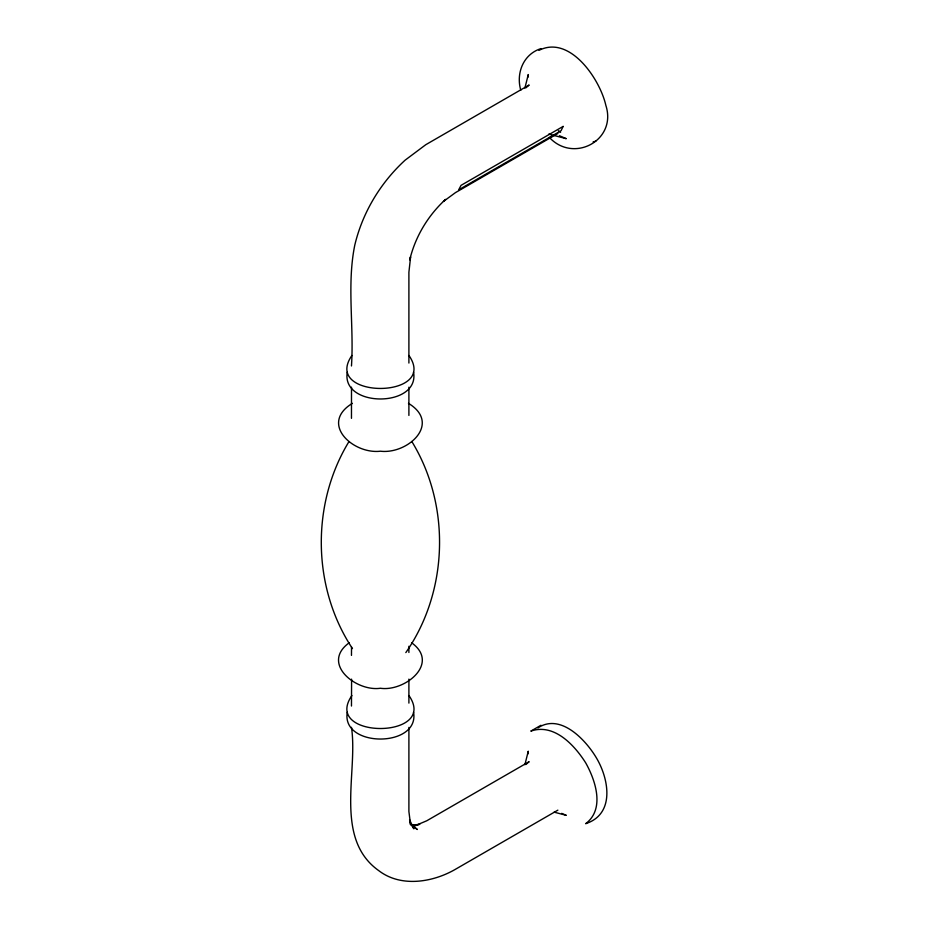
<?xml version="1.0" encoding="UTF-8"?>
<svg xmlns="http://www.w3.org/2000/svg" width="928" height="928" viewBox="0 0 928 928"><rect width="100%" height="100%" fill="white"/><g stroke="black" fill="none" stroke-linecap="round" stroke-linejoin="round"><path stroke-width="1.39" d="M351.596 679.145L351.468 706.034M351.468 418.331L351.503 387.162M351.468 655.388L351.526 646.99M527.916 77.302L528.264 74.53L524.9 88.044M527.916 753.954L528.264 751.193L524.9 764.695M347.304 372.128C340.866 407.914 419.99 407.914 413.552 372.128M347.304 712.182C340.866 747.98 419.99 747.98 413.552 712.182M348.858 441.774C310.938 504.101 312.144 587.691 352.466 648.591M405.826 652.593C448.514 591.194 450.857 505.238 411.823 441.508M351.909 355.47C321.552 399.434 439.292 399.434 408.946 355.47M351.909 695.536C321.552 739.5 439.292 739.5 408.946 695.536M538.913 50.39C569.931 34.533 600.033 79.321 605.845 105.363C617.224 140.29 573.574 163.688 549.318 137.367M525.921 87.824L529.146 85.016L425.801 144.687L405.107 160.173C380.445 182.804 362.546 212.512 354.786 245.12C346.701 284.792 354.113 325.867 351.468 365.968M537.892 727.946C559.978 713.087 584.849 738.897 595.811 756.923C608.722 777.757 615.716 813.984 585.649 823.693C605.137 809.158 595.556 780.378 585.649 762.781C574.409 745.033 554.004 722.993 530.816 731.125L540.978 725.267M525.921 764.486L529.146 761.679L426.741 820.793L416.069 825.282M352.396 403.344C319.07 423.586 353.092 454.476 380.422 451.205C407.752 454.476 441.786 423.586 408.459 403.344M349.241 642.756C320.45 663.497 356.155 691.894 380.422 688.251C404.689 691.894 440.394 663.497 411.603 642.756M540.978 48.604C523.264 54.207 515.864 73.196 520.782 90.271M557.867 133.493L455.462 192.618L443.445 201.446L445.579 199.392C428.017 215.516 415.268 236.675 409.735 259.886L410.605 256.882L408.9 272.264L408.9 363.057M557.867 810.156L454.523 869.814C431.868 882.574 400.583 887.412 378.786 870.661C333.535 838.529 358.254 772.235 351.468 727.308M415.988 825.456L419.781 824.284L411.962 825.201M593.131 141.914L595.811 141.172M412.914 825.676L415.28 825.781L411.626 824.772M548.761 134.084L566.266 138.678L559.387 135.708M554.144 812.151L566.266 815.329L561.684 813.357M558.354 130.697L560.582 132.31M412.508 825.642L417.275 829.504L410.733 823.82L413.865 828.808L409.55 819.726M409.816 821.025L410.605 824.911L408.9 811.501L408.9 727.413M408.9 387.196L408.9 415.431M408.9 646.259L408.9 652.488M408.9 679.122L408.9 703.111M563.122 126.417L561.092 130.686L458.687 189.811L461.065 185.345L563.122 126.417"/></g></svg>
